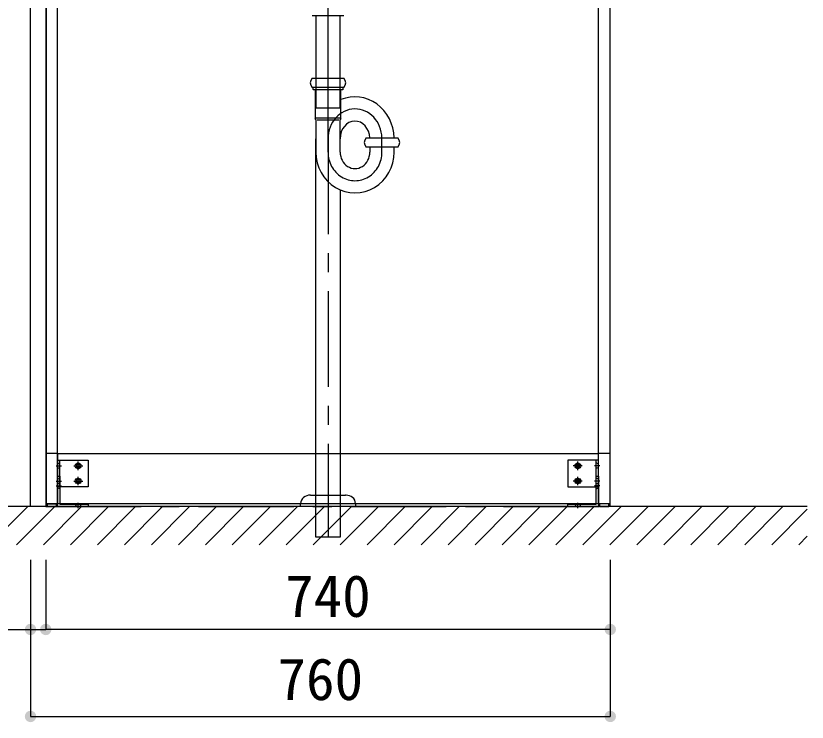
# Model space of a CAD drawing. Units: millimetres on the paper. Extents: x -205 to 195, y -144 to 136.
# Drawn here: x -66.92 to -25.43, y -54.39 to -17.36 of the extents above; entities that cross this region are included whole.
import ezdxf
from ezdxf.enums import TextEntityAlignment as Align

# ---------------------------------------------------------------- set-up
doc = ezdxf.new("R2010")
doc.units = ezdxf.units.MM
doc.linetypes.add('CHAIN1', pattern=[8, 5, -1, 1, -1])
doc.linetypes.add('DASHED2', pattern=[3, 2, -1])
for name, color, linetype in [('0-0_①\u3000中', 7, 'Continuous'), ('0-1_①\u3000細', 4, 'Continuous'), ('0-2_①\u3000太', 6, 'Continuous')]:
    doc.layers.add(name, color=color, linetype=linetype)
doc.styles.add('ＭＳ ゴシック', font='')
doc.styles.get('ＭＳ ゴシック').set_extended_font_data('MS Gothic')

msp = doc.modelspace()

# ---------------------------------------------------------------- hatches: boundary and pattern name
at = {"layer": '0-1_①\u3000細'}
for points in [[(-65.852, -49.535, 1), (-66.452, -49.535, 1)], [(-65.052, -49.535, 1), (-65.652, -49.535, 1)], [(-65.052, -49.535, 1), (-65.652, -49.535, 1)], [(-35.452, -49.535, 1), (-36.052, -49.535, 1)], [(-65.852, -54.095, 1), (-66.452, -54.095, 1)], [(-35.452, -54.095, 1), (-36.052, -54.095, 1)]]:
    msp.add_hatch(color=132, dxfattribs=at).paths.add_polyline_path(points)

# ---------------------------------------------------------------- linework, layer by layer
at = {"layer": '0-0_①\u3000中'}
for p, q in [((-64.732, -42.952), (-64.732, -11.852)), ((-36.372, -42.952), (-36.372, -11.852)), ((-35.772, -11.852), (-35.772, -42.952)), ((-65.332, -40.292), (-64.732, -40.292)), ((-36.372, -40.292), (-35.772, -40.292)), ((-35.772, -42.952), (-36.372, -42.952))]:
    msp.add_line(p, q, dxfattribs=at)
for points in [[(-65.352, -43.092), (-66.152, -43.092), (-66.152, -11.852), (-65.352, -11.852)], [(-64.732, -42.932), (-36.372, -42.932), (-36.372, -40.332), (-64.732, -40.332)], [(-65.272, -42.952), (-65.272, -43.092), (-64.792, -43.092), (-64.792, -42.952)], [(-36.312, -42.952), (-36.312, -43.092), (-35.832, -43.092), (-35.832, -42.952)]]:
    msp.add_lwpolyline(points, close=True, dxfattribs=at)
msp.add_lwpolyline([(-65.332, -11.852), (-65.332, -42.952), (-64.732, -42.952)], dxfattribs=at)
at = {"layer": '0-1_①\u3000細'}
for p, q in [((-64.732, -40.652), (-63.132, -40.652)), ((-64.732, -42.052), (-64.732, -40.652)), ((-64.612, -42.052), (-64.612, -40.652)), ((-63.132, -40.652), (-63.132, -42.052)), ((-36.372, -40.652), (-37.972, -40.652)), ((-37.972, -40.652), (-37.972, -42.052)), ((-36.492, -42.052), (-36.492, -40.652)), ((-36.372, -42.052), (-36.372, -40.652)), ((-64.732, -41.492), (-64.612, -41.492)), ((-64.732, -43.092), (-64.732, -41.492)), ((-64.612, -41.492), (-64.612, -42.972)), ((-36.492, -42.972), (-36.492, -41.492)), ((-36.492, -41.492), (-36.372, -41.492)), ((-36.372, -41.492), (-36.372, -43.092)), ((-63.132, -42.052), (-64.732, -42.052)), ((-37.972, -42.052), (-36.372, -42.052)), ((-25.428, -43.092), (-87.726, -43.092)), ((-68.298, -45.092), (-66.298, -43.092)), ((-66.884, -45.092), (-64.884, -43.092)), ((-65.47, -45.092), (-63.47, -43.092)), ((-64.056, -45.092), (-62.056, -43.092)), ((-62.641, -45.092), (-60.641, -43.092)), ((-61.227, -45.092), (-59.227, -43.092)), ((-59.813, -45.092), (-57.813, -43.092)), ((-58.399, -45.092), (-56.399, -43.092)), ((-56.985, -45.092), (-54.985, -43.092)), ((-55.57, -45.092), (-53.57, -43.092)), ((-54.156, -45.092), (-52.156, -43.092)), ((-52.742, -45.092), (-50.742, -43.092)), ((-51.328, -45.092), (-49.328, -43.092)), ((-49.914, -45.092), (-47.914, -43.092)), ((-48.499, -45.092), (-46.499, -43.092)), ((-47.085, -45.092), (-45.085, -43.092)), ((-45.671, -45.092), (-43.671, -43.092)), ((-44.257, -45.092), (-42.257, -43.092)), ((-42.842, -45.092), (-40.842, -43.092)), ((-41.428, -45.092), (-39.428, -43.092)), ((-40.014, -45.092), (-38.014, -43.092)), ((-38.6, -45.092), (-36.6, -43.092)), ((-37.972, -42.972), (-36.492, -42.972)), ((-37.972, -43.092), (-37.972, -42.972)), ((-36.372, -43.092), (-37.972, -43.092)), ((-37.186, -45.092), (-35.186, -43.092)), ((-35.771, -45.092), (-33.771, -43.092)), ((-34.357, -45.092), (-32.357, -43.092)), ((-32.943, -45.092), (-30.943, -43.092)), ((-31.529, -45.092), (-29.529, -43.092)), ((-30.115, -45.092), (-28.115, -43.092)), ((-28.7, -45.092), (-26.7, -43.092)), ((-27.286, -45.092), (-25.428, -43.233)), ((-25.872, -45.092), (-25.428, -44.648)), ((-66.152, -45.892), (-66.152, -49.535)), ((-66.152, -45.892), (-66.152, -54.095)), ((-65.352, -45.892), (-65.352, -49.535)), ((-65.352, -45.892), (-65.352, -49.535)), ((-35.752, -45.892), (-35.752, -49.535)), ((-35.752, -45.892), (-35.752, -54.095)), ((-70.192, -49.535), (-65.352, -49.535)), ((-35.752, -49.535), (-65.352, -49.535)), ((-66.152, -54.095), (-35.752, -54.095))]:
    msp.add_line(p, q, dxfattribs=at)
at = {"layer": '0-1_①\u3000細', "linetype": 'CHAIN1'}
for p, q in [((-64.812, -40.952), (-64.532, -40.952)), ((-63.879, -40.952), (-63.41, -40.952)), ((-63.652, -41.178), (-63.652, -40.725)), ((-37.226, -40.952), (-37.695, -40.952)), ((-37.452, -41.178), (-37.452, -40.725)), ((-36.292, -40.952), (-36.572, -40.952)), ((-64.812, -41.752), (-64.532, -41.752)), ((-63.879, -41.752), (-63.41, -41.752)), ((-63.652, -41.978), (-63.652, -41.525)), ((-37.226, -41.752), (-37.695, -41.752)), ((-37.452, -41.978), (-37.452, -41.525)), ((-36.292, -41.752), (-36.572, -41.752)), ((-64.812, -42.012), (-64.532, -42.012)), ((-36.292, -42.012), (-36.572, -42.012)), ((-63.652, -43.172), (-63.652, -42.892)), ((-37.452, -43.172), (-37.452, -42.892))]:
    msp.add_line(p, q, dxfattribs=at)
at = {"layer": '0-1_①\u3000細', "linetype": 'DASHED2'}
for p, q in [((-64.732, -40.862), (-64.612, -40.802)), ((-64.732, -41.042), (-64.612, -41.102)), ((-36.372, -40.862), (-36.492, -40.802)), ((-36.372, -41.042), (-36.492, -41.102)), ((-64.732, -41.662), (-64.612, -41.602)), ((-64.612, -41.902), (-64.732, -41.842)), ((-64.612, -41.862), (-64.732, -41.922)), ((-36.372, -41.662), (-36.492, -41.602)), ((-36.492, -41.902), (-36.372, -41.842)), ((-36.492, -41.862), (-36.372, -41.922)), ((-64.612, -42.162), (-64.732, -42.102)), ((-36.492, -42.162), (-36.372, -42.102)), ((-63.802, -42.972), (-63.742, -43.092)), ((-63.502, -42.972), (-63.562, -43.092)), ((-37.602, -42.972), (-37.542, -43.092)), ((-37.302, -42.972), (-37.362, -43.092))]:
    msp.add_line(p, q, dxfattribs=at)
at = {"layer": '0-1_①\u3000細', "linetype": 'CHAIN1'}
msp.add_lwpolyline([(-65.352, -11.852), (-65.352, -43.092), (-35.752, -43.092), (-35.752, -11.852)], close=True, dxfattribs=at)
at = {"layer": '0-1_①\u3000細'}
msp.add_lwpolyline([(-64.612, -42.972), (-63.132, -42.972), (-63.132, -43.092), (-64.732, -43.092)], dxfattribs=at)
for centre, radius in [((-63.652, -40.952), 0.15), ((-63.652, -40.952), 0.09), ((-37.452, -40.952), 0.15), ((-37.452, -40.952), 0.09), ((-63.652, -41.752), 0.15), ((-63.652, -41.752), 0.09), ((-37.452, -41.752), 0.15), ((-37.452, -41.752), 0.09)]:
    msp.add_circle(centre, radius, dxfattribs=at)
at = {"layer": '0-2_①\u3000太', "linetype": 'CHAIN1'}
for p, q in [((-50.552, -20.641), (-50.552, -15.044)), ((-50.552, -24.508), (-50.552, -20.641)), ((-50.552, -23.808), (-50.552, -44.692)), ((-47.724, -24.508), (-47.724, -23.768)), ((-47.724, -24.128), (-47.724, -23.808))]:
    msp.add_line(p, q, dxfattribs=at)
at = {"layer": '0-2_①\u3000太'}
for p, q in [((-51.383, -17.365), (-51.382, -17.365)), ((-49.722, -17.365), (-51.383, -17.365)), ((-51.187, -17.365), (-51.187, -20.641)), ((-49.917, -20.641), (-49.917, -17.365)), ((-51.383, -20.641), (-49.721, -20.641)), ((-51.383, -21.121), (-51.382, -21.121)), ((-51.383, -21.121), (-51.382, -21.121)), ((-49.721, -21.121), (-51.382, -21.121)), ((-51.352, -21.121), (-51.352, -21.216)), ((-49.752, -21.216), (-49.752, -21.121)), ((-51.32, -21.248), (-51.352, -21.216)), ((-50.552, -21.248), (-51.32, -21.248)), ((-51.232, -21.248), (-51.232, -21.9)), ((-49.872, -21.9), (-49.872, -21.248)), ((-51.232, -21.9), (-51.232, -22.717)), ((-49.872, -22.717), (-49.872, -21.9)), ((-51.194, -22.802), (-51.224, -22.749)), ((-50.552, -22.735), (-51.166, -22.735)), ((-51.121, -22.811), (-50.552, -22.811)), ((-49.939, -22.735), (-50.552, -22.735)), ((-50.552, -22.811), (-49.984, -22.811)), ((-49.881, -22.749), (-49.911, -22.802)), ((-49.916, -24.508), (-49.916, -22.822)), ((-51.188, -44.692), (-51.188, -23.808)), ((-48.555, -23.768), (-46.894, -23.768)), ((-48.555, -24.248), (-48.554, -24.248)), ((-46.894, -24.248), (-48.554, -24.248)), ((-48.36, -24.266), (-48.36, -24.508)), ((-47.088, -24.508), (-47.088, -24.266)), ((-46.946, -24.248), (-46.945, -24.248)), ((-49.916, -26.484), (-49.916, -44.692)), ((-51.472, -42.492), (-49.631, -42.492)), ((-49.112, -43.092), (-49.132, -43.092)), ((-49.112, -42.931), (-49.112, -43.092)), ((-49.916, -44.692), (-51.188, -44.692))]:
    msp.add_line(p, q, dxfattribs=at)
at = {"layer": '0-2_①\u3000太', "linetype": 'DASHED2'}
for p, q in [((-51.187, -20.641), (-51.187, -22.181)), ((-49.917, -22.181), (-49.917, -20.641)), ((-51.187, -22.181), (-49.917, -22.181))]:
    msp.add_line(p, q, dxfattribs=at)
at = {"layer": '0-2_①\u3000太'}
for points in [[(-49.752, -21.216), (-49.784, -21.248), (-50.552, -21.248)], [(-51.188, -22.822), (-51.188, -23.492), (-51.188, -24.508)], [(-49.132, -43.092), (-51.992, -43.092), (-51.992, -42.931)]]:
    msp.add_lwpolyline(points, dxfattribs=at)
for centre, radius, start, end in [((-51.142, -20.881), 0.34, 135.0991, 224.9009), ((-49.962, -20.881), 0.34, 315.0991, 44.9009), ((-51.168, -22.717), 0.064, 180, 210), ((-51.228, -22.822), 0.04, 0, 30), ((-49.876, -22.822), 0.04, 150, 180), ((-49.936, -22.717), 0.064, 330, 360), ((-48.314, -24.008), 0.34, 135.0991, 224.9009), ((-47.134, -24.008), 0.34, 315.0991, 44.9009), ((-48.4, -24.266), 0.04, 0, 26.1776), ((-47.048, -24.266), 0.04, 150, 180), ((-51.592, -42.931), 0.4, 126.7322, 180), ((-51.472, -43.092), 0.6, 90, 126.7322), ((-49.631, -43.092), 0.6, 87.1708, 90), ((-49.631, -43.092), 0.6, 53.2678, 87.1708), ((-49.512, -42.931), 0.4, 0, 53.2678)]:
    msp.add_arc(centre, radius, start, end, dxfattribs=at)
for centre, major_axis, ratio, start_param, end_param in [((-49.138, -23.808), (0, 2.196), 0.933474, 4.730605, 6.649332), ((-49.138, -23.808), (0, 0.924), 0.841892, 4.755693, 7.853982), ((-49.138, -24.508), (0, -2.136), 0.959718, 4.712389, 7.853982), ((-49.138, -24.508), (0, -0.864), 0.900357, 4.712389, 7.853982)]:
    msp.add_ellipse(centre, major_axis=major_axis, ratio=ratio, start_param=start_param, end_param=end_param, dxfattribs=at)
at = {"layer": '0-2_①\u3000太', "linetype": 'CHAIN1'}
for centre, major_axis, ratio, start_param in [((-49.138, -23.808), (0, 1.56), 0.906352, 4.738033), ((-49.138, -24.508), (0, -1.5), 0.942606, 4.712389)]:
    msp.add_ellipse(centre, major_axis=major_axis, ratio=ratio, start_param=start_param, end_param=7.853982, dxfattribs=at)

# ---------------------------------------------------------------- texts
at = {"layer": '0-1_①\u3000細', "style": 'ＭＳ ゴシック'}
for s, p in [('740', (-52.802, -49.535)), ('760', (-53.202, -53.895))]:
    msp.add_text(s, height=2.199, dxfattribs=at).set_placement(p, align=Align.BOTTOM_LEFT)

doc.saveas('drawing.dxf')
